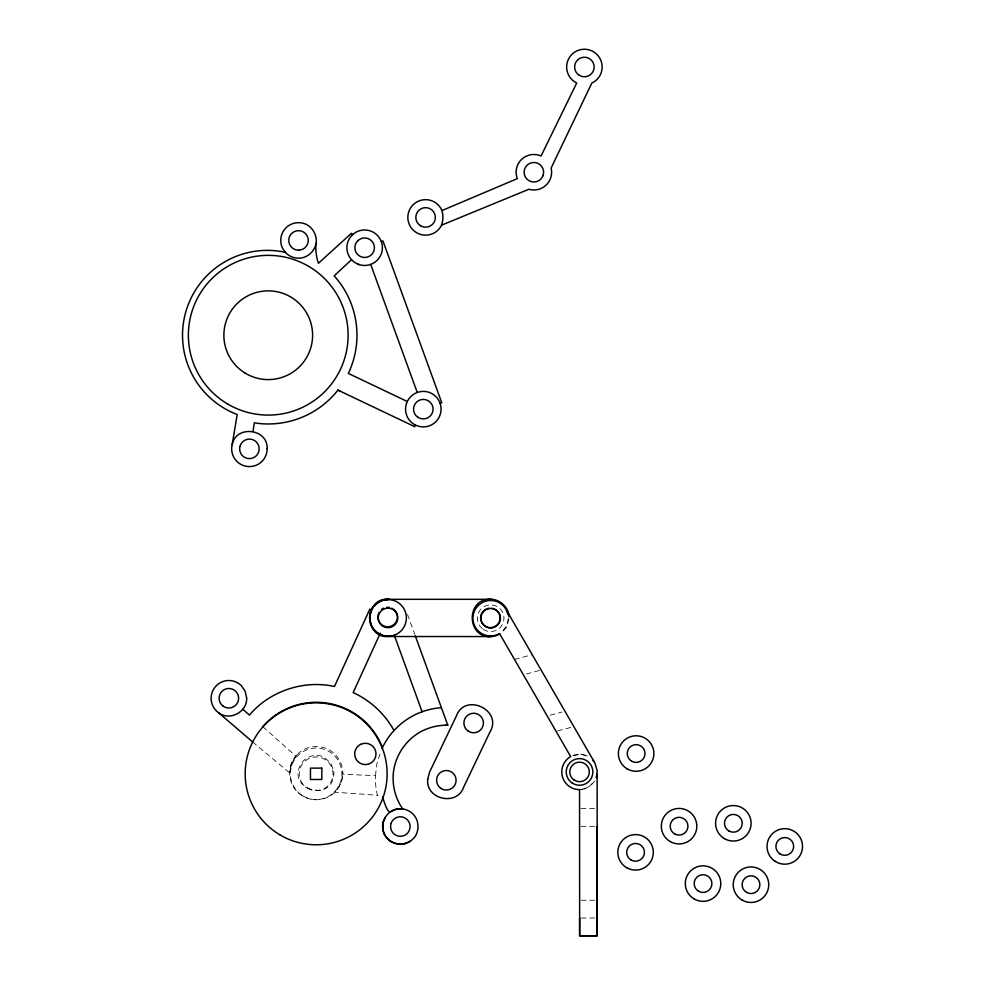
<?xml version="1.0" encoding="UTF-8"?>
<svg xmlns="http://www.w3.org/2000/svg" width="985" height="985" viewBox="0 0 985 985"><rect width="100%" height="100%" fill="white"/><g stroke="black" fill="none" stroke-linecap="round" stroke-linejoin="round"><path stroke-width="0.74" stroke-dasharray="4.92 3.69" d="M252.591 741.902L289.615 772.843L291.388 763.523L296.965 754.756A26.62 26.62 0 0 1 342.817 774.272L375.457 775.614A70.994 70.994 0 0 0 377.083 793.787L377.452 795.277L380.518 795.4M296.965 754.756L291.388 763.523L289.602 773.742A26.62 26.62 0 0 0 334.223 792.74C339.813 787.643 343.039 780.083 342.829 772.523M508.395 618.211L506.573 626.066L501.463 632.296M375.457 775.614L376.886 763.843L381.072 750.57M289.615 772.228L289.615 772.843M342.706 775.786L340.354 784.355L334.789 792.186L377.452 795.277M508.986 619.134L506.524 627.236L501.734 632.702M572.741 755.532L581.839 754.325M584.142 789.059L590.36 785.993L594.915 780.785L588.427 787.286L580.719 789.625M514.49 659.445L532.208 654.68M526.335 674.011L539.62 670.44M550.147 715.208L561.967 712.032M557.559 730.968L570.857 727.386M573.824 755.113L579.525 754.178M583.021 789.33L579.549 789.662M581.039 808.587L595.74 808.574M581.052 826.329L595.753 826.329M581.101 900.241L595.765 900.241M581.101 918.008L595.777 917.995M580.682 754.214L588.402 756.542M582.985 754.51L587.38 756M262.736 726.659L295.808 756.049A26.62 26.62 0 0 0 289.615 772.006M407.494 614.394L414.808 634.5M333.878 771.452C335.06 805.459 281.205 788.148 303.306 760.962A17.742 17.742 0 0 1 323.597 756.997L330.677 762.846L333.878 771.452M303.072 795.978A25.733 25.733 0 0 0 341.881 774.025A25.733 25.733 0 0 0 303.466 751.395A25.733 25.733 0 0 0 303.072 795.978M307.579 788.332A16.856 16.856 0 0 0 333.004 773.951A16.856 16.856 0 0 0 307.837 759.127A16.856 16.856 0 0 0 307.579 788.332M483.266 629.304A13.31 13.31 0 0 0 503.938 619.085A13.31 13.31 0 0 0 484.755 606.292A13.31 13.31 0 0 0 483.266 629.304"/><path stroke-width="1.48" d="M382.98 829.592C384.581 842.101 401.03 848.639 410.868 840.722A2.019 2.019 0 0 0 411.779 840.008C420.275 833.445 419.992 819.101 411.422 812.674A17.681 17.681 0 0 0 403.037 809.005C391.082 806.727 379.791 818.966 383.214 830.724M316 243.332C314.744 251.889 306.52 258.624 297.889 258.156A17.742 17.742 0 0 1 280.897 238.075A17.742 17.742 0 0 1 302.555 223.139C312.368 225.159 318.081 235.907 315.889 245.363A48.807 48.807 0 0 0 317.724 261.16L318.414 263.291L351.436 233.285L352.655 234.639M383.103 822.697L385.246 817.353M596.947 775.367L596.356 777.608L597.242 770.75L594.903 763.03L506.007 609.346A17.742 17.742 0 0 0 481.763 602.869A17.742 17.742 0 0 0 475.287 627.113A17.742 17.742 0 0 0 499.543 633.589L570.66 756.554A17.742 17.742 0 0 0 579.549 789.662L579.648 935.75L597.242 935.738L597.218 826.329M252.985 431.479L254.364 422.75L257.824 423.353A88.736 88.736 0 0 0 335.725 392.843L337.929 390.072L414.771 426.702L415.535 425.101M232.201 444.506L237.188 414.537A84.858 84.858 0 0 1 281.353 251.532L285.354 252.332M382.759 824.987L382.722 827.301M380.308 633.17L353.159 692.578C370.348 700.458 384.963 713.916 393.988 730.562M382.069 748.44C389.838 731.547 404.601 718.028 422.122 711.773A70.945 70.945 0 0 1 440.209 707.772L441.415 707.71M441.539 225.183L441.292 225.688A17.742 17.742 0 0 1 414.106 230.946A17.742 17.742 0 0 1 414.857 203.279A17.742 17.742 0 0 1 441.711 209.99L441.957 210.581A23.862 23.862 0 0 1 441.539 225.183L528.859 189.268A17.742 17.742 0 0 0 551.12 168.066L591.8 83.109A17.742 17.742 0 0 0 598.523 56.256A17.742 17.742 0 0 0 570.857 55.517A17.742 17.742 0 0 0 576.114 82.691L576.717 82.986L541.06 156.012A17.742 17.742 0 0 0 517.31 178.63L441.957 210.581M351.559 259.708L350.795 258.821A17.742 17.742 0 0 1 361.569 230.244A17.742 17.742 0 0 1 381.441 253.44A17.742 17.742 0 0 1 351.559 259.708L334.161 275.837A88.736 88.736 0 0 1 348.333 373.413L407.298 401.511M409.92 841.375L404.626 843.653M242.766 709.274L249.439 715.085C269.73 690.978 303.749 679.687 334.481 686.483L369.867 609.062L371.48 609.801M499.715 634.057L495.209 635.916L490.395 636.556L389.21 636.519C363.724 639.154 363.674 596.701 389.21 599.323L489.176 599.323C499.099 598.424 508.58 606.748 508.986 616.696M381.318 241.657L382.943 240.943L441.76 402.754L440.086 403.37M402.348 844.059L400.033 844.17M491.613 599.323C464.92 597.378 466.311 640.09 492.82 636.396M402.865 809.153L402.742 808.968A53.227 53.227 0 0 1 393.138 779.578C392.35 757.354 407.162 735.733 428.179 728.432A53.227 53.227 0 0 1 445.22 725.243L447.793 725.268L415.325 635.928M445.22 725.243L447.793 725.268M401.769 808.857L402.742 808.968M358.208 264.263L359.303 264.645M390.269 840.993L389.346 840.303M337.929 390.072L339.985 391.144M218.473 712.635L252.591 741.902M284.751 251.655L285.515 252.529M592.871 760.211L594.287 762.045M384.372 834L383.916 832.928M506.561 610.368L508.051 614.751M382.426 747.664L381.749 745.891A70.994 70.994 0 0 0 347.446 709.508L343.199 707.599A70.994 70.994 0 0 0 329.877 703.61L325.284 702.871A70.994 70.994 0 0 0 262.736 726.659M370.705 264.399L417.246 392.473M394.271 635.153L422.122 711.773M382.463 797.087C384.396 801.692 386.132 810.126 389.888 812.243A17.681 17.681 0 0 1 401.88 808.87M597.132 774.222L597.242 935.738L579.648 935.75L579.636 918.008M405.734 843.332A17.681 17.681 0 0 1 383.399 821.576M394.837 610.392A9.764 9.764 0 0 1 389.875 626.546A9.764 9.764 0 0 1 378.351 614.172M378.806 612.978A9.764 9.764 0 0 1 379.09 612.411M381.515 609.469A9.764 9.764 0 0 1 382.032 609.087M382.562 608.73A9.764 9.764 0 0 1 383.694 608.139M386.76 607.326A9.764 9.764 0 0 1 389.309 607.413M391.747 608.164A9.764 9.764 0 0 1 392.313 608.447M393.397 609.124A9.764 9.764 0 0 1 394.382 609.937M370.163 614.246A17.742 17.742 0 0 1 370.68 611.981M371.05 610.872A17.742 17.742 0 0 1 372.564 607.745M373.204 606.785A17.742 17.742 0 0 1 389.334 599.372M491.663 608.237A9.764 9.764 0 0 1 499.998 619.614A9.764 9.764 0 0 1 488.277 627.445A9.764 9.764 0 0 1 480.963 615.391M481.148 614.788A9.764 9.764 0 0 1 481.936 613.039M482.281 612.498A9.764 9.764 0 0 1 489.114 608.237M489.176 636.519A18.629 18.629 0 0 1 485.568 635.916M391.537 635.731A18.161 18.161 0 0 1 384.445 635.731M383.288 635.46A18.161 18.161 0 0 1 372.268 627.002M371.702 625.955A18.161 18.161 0 0 1 371.222 624.872M370.803 623.751A18.161 18.161 0 0 1 370.188 621.461M369.867 619.109A18.161 18.161 0 0 1 369.867 616.733M370.188 614.381A18.161 18.161 0 0 1 370.803 612.079M371.222 610.971A18.161 18.161 0 0 1 371.702 609.887M372.268 608.841A18.161 18.161 0 0 1 372.896 607.831M374.337 605.947A18.161 18.161 0 0 1 379.964 601.638M381.047 601.145A18.161 18.161 0 0 1 382.155 600.727M383.288 600.382A18.161 18.161 0 0 1 387.991 599.766M246.619 697.872C247.617 711.983 229.357 721.488 218.375 712.574A17.742 17.742 0 0 1 215.272 686.853A17.742 17.742 0 0 1 241.14 685.437L245.117 691.113L246.619 697.872M267.157 448.483L267.046 450.798A17.742 17.742 0 0 1 246.312 466.324A17.742 17.742 0 0 1 232.177 444.617C235.871 424.892 267.846 428.426 267.157 448.483M427.724 779.307C425.508 799.561 457.175 806.506 463.639 787.187L489.902 732.114C503.237 710.247 464.895 692.11 456.338 716.107L429.509 772.252L427.724 779.307M239.934 446.525L239.798 447.153A9.764 9.764 0 0 0 252.542 458.099A9.764 9.764 0 0 0 256.014 441.662A9.764 9.764 0 0 0 239.934 446.525M391.242 822.992L391.02 823.595A9.764 9.764 0 0 0 403.678 835.711L404.269 835.465A9.764 9.764 0 0 0 407.815 832.805L408.209 832.3A9.764 9.764 0 0 0 394.222 818.917L393.741 819.335A9.764 9.764 0 0 0 391.242 822.992M543.018 175.625L542.784 176.216A9.764 9.764 0 0 1 537.354 181.363L536.751 181.572A9.764 9.764 0 0 1 524.143 173.04A9.764 9.764 0 0 1 535.187 162.574A9.764 9.764 0 0 1 543.018 175.625M407.359 401.363L406.879 402.422A17.742 17.742 0 0 0 420.693 426.702A17.742 17.742 0 0 0 440.985 407.519A17.742 17.742 0 0 0 417.529 392.362L416.446 392.781A17.742 17.742 0 0 0 407.359 401.363M358.109 240.475L357.654 240.919A9.764 9.764 0 0 0 355.437 250.978L355.671 251.581A9.764 9.764 0 0 0 370.692 255.386L371.173 254.98A9.764 9.764 0 0 0 374.041 245.068L373.844 244.465A9.764 9.764 0 0 0 358.109 240.475M360.719 744.34L360.104 744.66A10.65 10.65 0 0 0 368.008 764.237L368.673 764.04A10.65 10.65 0 0 0 375.211 749.942A10.65 10.65 0 0 0 360.719 744.34M321.824 768.128L310.46 768.128L310.46 779.48L321.824 779.48L321.824 768.128M298.701 250.178L298.061 250.165A9.764 9.764 0 0 1 288.79 239.343A9.764 9.764 0 0 1 300.191 230.81L300.819 230.933A9.764 9.764 0 0 1 298.701 250.178M223.102 706.134L222.598 705.74A9.764 9.764 0 0 1 225.331 689.155A9.764 9.764 0 0 1 238.542 699.535A9.764 9.764 0 0 1 223.102 706.134M631.126 860.016A8.877 8.877 0 0 0 644.436 852.333A8.877 8.877 0 0 0 631.126 844.65A8.877 8.877 0 0 0 631.126 860.016M626.694 867.699A17.742 17.742 0 0 0 653.314 852.333A17.742 17.742 0 0 0 626.694 836.967A17.742 17.742 0 0 0 626.694 867.699M631.693 761.22A8.877 8.877 0 0 0 645.003 753.525A8.877 8.877 0 0 0 631.693 745.842A8.877 8.877 0 0 0 631.693 761.22M627.26 768.903A17.742 17.742 0 0 0 653.88 753.525A17.742 17.742 0 0 0 627.26 738.159A17.742 17.742 0 0 0 627.26 768.903M746.556 892.373A8.877 8.877 0 0 0 759.866 884.69A8.877 8.877 0 0 0 746.556 877.007A8.877 8.877 0 0 0 746.556 892.373M742.111 900.068A17.742 17.742 0 0 0 768.731 884.69A17.742 17.742 0 0 0 742.111 869.324A17.742 17.742 0 0 0 742.111 900.068M698.599 891.265A8.877 8.877 0 0 0 711.909 883.582A8.877 8.877 0 0 0 698.599 875.899A8.877 8.877 0 0 0 698.599 891.265M694.166 898.948A17.742 17.742 0 0 0 720.786 883.582A17.742 17.742 0 0 0 694.166 868.216A17.742 17.742 0 0 0 694.166 898.948M441.021 788.468A9.764 9.764 0 0 0 456.08 780.785A9.764 9.764 0 0 0 441.908 771.587A9.764 9.764 0 0 0 441.021 788.468M468.331 731.202A9.764 9.764 0 0 0 483.401 723.519A9.764 9.764 0 0 0 469.217 714.322A9.764 9.764 0 0 0 468.331 731.202M245.179 373.13A44.362 44.362 0 0 0 312.59 336.23A44.362 44.362 0 0 0 246.927 296.313A44.362 44.362 0 0 0 245.179 373.13M227.646 403.998A79.859 79.859 0 0 0 348.099 335.996A79.859 79.859 0 0 0 228.976 265.679A79.859 79.859 0 0 0 227.646 403.998M417.997 417.332A9.764 9.764 0 0 0 433.055 409.649A9.764 9.764 0 0 0 418.884 400.452A9.764 9.764 0 0 0 417.997 417.332M280.109 834.96A70.994 70.994 0 0 0 387.13 774.419A70.994 70.994 0 0 0 281.193 712.02A70.994 70.994 0 0 0 280.109 834.96M579.279 75.303A9.764 9.764 0 0 0 594.152 67.251A9.764 9.764 0 0 0 579.734 58.41A9.764 9.764 0 0 0 579.279 75.303M420.484 225.725A9.764 9.764 0 0 0 435.345 217.673A9.764 9.764 0 0 0 420.94 208.832A9.764 9.764 0 0 0 420.484 225.725M572.15 783.001A13.31 13.31 0 0 0 592.822 772.794A13.31 13.31 0 0 0 573.652 759.989A13.31 13.31 0 0 0 572.15 783.001M574.132 780.046A9.764 9.764 0 0 0 589.289 772.56A9.764 9.764 0 0 0 575.215 763.178A9.764 9.764 0 0 0 574.132 780.046M485.236 626.349A9.764 9.764 0 0 0 500.392 618.851A9.764 9.764 0 0 0 486.319 609.481A9.764 9.764 0 0 0 485.236 626.349M779.849 853.81A8.877 8.877 0 0 0 793.627 847.014A8.877 8.877 0 0 0 780.846 838.469A8.877 8.877 0 0 0 779.849 853.81M774.912 861.186A17.742 17.742 0 0 0 802.479 847.592A17.742 17.742 0 0 0 776.919 830.515A17.742 17.742 0 0 0 774.912 861.186M728.912 830.983A8.877 8.877 0 0 0 742.222 823.288A8.877 8.877 0 0 0 728.912 815.605A8.877 8.877 0 0 0 728.912 830.983M724.467 838.666A17.742 17.742 0 0 0 751.087 823.288A17.742 17.742 0 0 0 724.467 807.922A17.742 17.742 0 0 0 724.467 838.666M674.626 833.876A8.877 8.877 0 0 0 687.936 826.193A8.877 8.877 0 0 0 674.626 818.51A8.877 8.877 0 0 0 674.626 833.876M670.194 841.559A17.742 17.742 0 0 0 696.814 826.193A17.742 17.742 0 0 0 670.194 810.815A17.742 17.742 0 0 0 670.194 841.559M377.772 633.22A18.395 18.395 0 0 0 406.349 619.122A18.395 18.395 0 0 0 379.853 601.416A18.395 18.395 0 0 0 377.772 633.22M382.574 626.041A9.764 9.764 0 0 0 397.731 618.555A9.764 9.764 0 0 0 383.67 609.161A9.764 9.764 0 0 0 382.574 626.041"/></g></svg>
